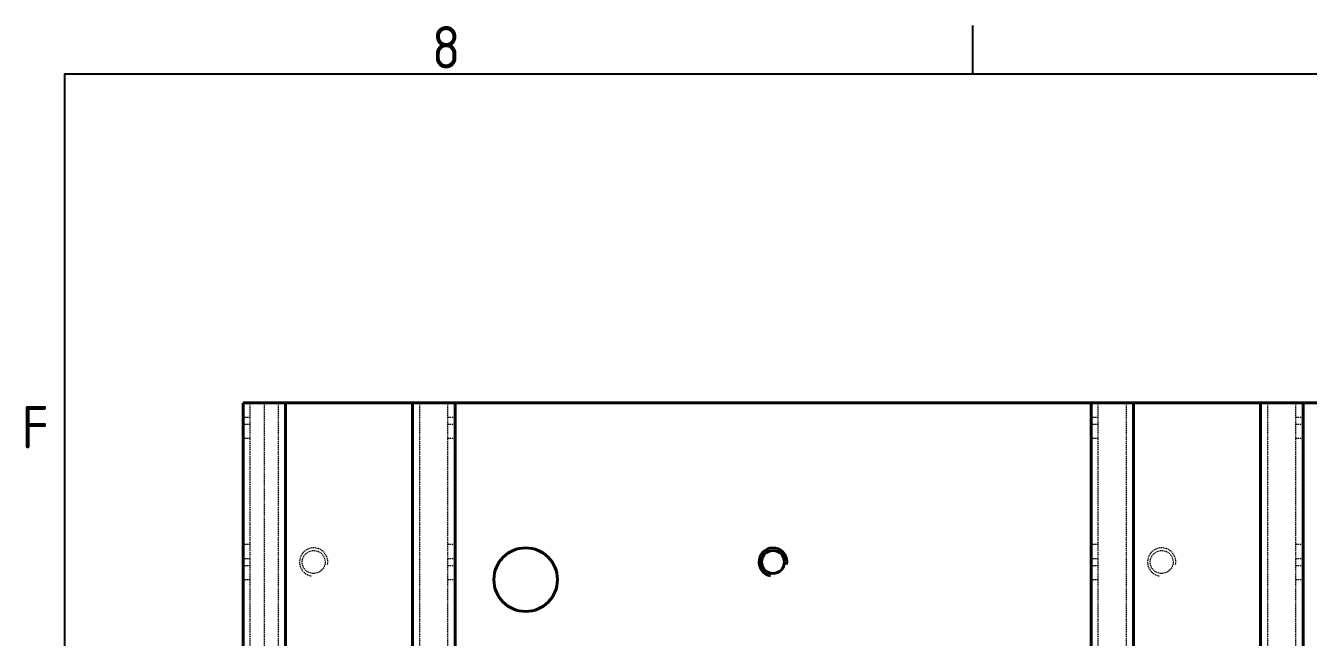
# Model space of a CAD drawing. Header units: inches. Extents: x 6934 to 18973, y 4254 to 7629.
# Drawn here: x 16668.5 to 16850, y 5000.3 to 5086.8 of the extents above; entities that cross this region are included whole.
import ezdxf

# ---------------------------------------------------------------- set-up
doc = ezdxf.new("R2010")
doc.units = ezdxf.units.IN
doc.header["$MEASUREMENT"] = 0
doc.linetypes.add('입력 정류부 ASSY$0$DASHED', pattern=[0.2067, 0.1654, -0.0413])
for name, color, linetype, lineweight, true_color in [('입력 정류부 ASSY$0$가려진 것(ISO)', 2, '입력 정류부 ASSY$0$DASHED', 18, 0xffff00), ('입력 정류부 ASSY$0$가려진 좁은 것(ISO)', 2, '입력 정류부 ASSY$0$DASHED', 18, 0xffff00), ('입력 정류부 ASSY$0$가시적인 것(ISO)', 3, 'Continuous', 40, 0x00ff00), ('입력 정류부 ASSY$0$가시적인 좁은 것(ISO)', 3, 'Continuous', 35, 0x00ff00)]:
    doc.layers.add(name, color=color, linetype=linetype, lineweight=lineweight, true_color=true_color)
doc.layers.add('입력 정류부 ASSY$0$경계(ISO)', color=7, linetype='Continuous', lineweight=25)
doc.styles.add('입력 정류부 ASSY$0$문자 텍스트_PSTEK_POSCO', font='isocp.shx')

# ---------------------------------------------------------------- blocks, each defined once
blk = doc.blocks.new('입력 정류부 ASSY$0$경계 Default Border')
at = {"layer": '입력 정류부 ASSY$0$경계(ISO)'}
blk.add_line((74.25, 410), (74.25, 413.4), dxfattribs=at)
at = {"layer": '입력 정류부 ASSY$0$경계(ISO)', "flags": 128}
blk.add_lwpolyline([(10, 10), (10, 410), (584, 410), (584, 10), (10, 10)], dxfattribs=at)
at = {"layer": '입력 정류부 ASSY$0$경계(ISO)', "color": 2, "true_color": 0xffff00, "char_height": 3, "attachment_point": 7, "style": '입력 정류부 ASSY$0$문자 텍스트_PSTEK_POSCO'}
for s, insert in [('8', (35.958, 410.371)), ('F', (6.933, 383.5))]:
    blk.add_mtext(s, dxfattribs=dict(at, insert=insert))
blk = doc.blocks.new('입력 정류부 ASSY')
at = {"layer": '입력 정류부 ASSY$0$가려진 것(ISO)'}
for p, q in [((46.2, 428.44), (46.2, 773.44)), ((48.2, 773.44), (48.2, 428.44)), ((50.2, 428.44), (50.2, 773.44)), ((70.2, 428.44), (70.2, 773.44)), ((74.2, 428.44), (74.2, 773.44)), ((166.2, 428.44), (166.2, 773.44)), ((170.2, 428.44), (170.2, 773.44)), ((190.2, 428.44), (190.2, 773.44)), ((194.2, 428.44), (194.2, 773.44)), ((45.2, 768.44), (46.2, 768.44)), ((74.2, 768.44), (75.2, 768.44)), ((165.2, 768.44), (166.2, 768.44)), ((194.2, 768.44), (195.2, 768.44)), ((45.2, 753.44), (46.2, 753.44)), ((74.2, 753.44), (75.2, 753.44)), ((165.2, 753.44), (166.2, 753.44)), ((194.2, 753.44), (195.2, 753.44)), ((45.2, 748.44), (46.2, 748.44)), ((74.2, 748.44), (75.2, 748.44)), ((165.2, 748.44), (166.2, 748.44)), ((194.2, 748.44), (195.2, 748.44))]:
    blk.add_line(p, q, dxfattribs=at)
for centre in [(55.2, 750.94), (175.2, 750.94)]:
    blk.add_circle(centre, 1.62, dxfattribs=at)
for centre in [(55.2, 750.94), (175.2, 750.94)]:
    blk.add_arc(centre, 2, 350, 260, dxfattribs=at)
at = {"layer": '입력 정류부 ASSY$0$가려진 좁은 것(ISO)'}
for p, q in [((45.2, 771.44), (46.2, 771.44)), ((74.2, 771.44), (75.2, 771.44)), ((165.2, 771.44), (166.2, 771.44)), ((194.2, 771.44), (195.2, 771.44)), ((45.2, 770.44), (46.2, 770.44)), ((74.2, 770.44), (75.2, 770.44)), ((165.2, 770.44), (166.2, 770.44)), ((194.2, 770.44), (195.2, 770.44)), ((45.2, 751.44), (46.2, 751.44)), ((45.2, 750.44), (46.2, 750.44)), ((74.2, 751.44), (75.2, 751.44)), ((74.2, 750.44), (75.2, 750.44)), ((165.2, 751.44), (166.2, 751.44)), ((165.2, 750.44), (166.2, 750.44)), ((194.2, 751.44), (195.2, 751.44)), ((194.2, 750.44), (195.2, 750.44))]:
    blk.add_line(p, q, dxfattribs=at)
at = {"layer": '입력 정류부 ASSY$0$가시적인 것(ISO)'}
for p, q in [((51.2, 773.44), (45.2, 773.44)), ((45.2, 428.44), (45.2, 773.44)), ((69.2, 773.44), (51.2, 773.44)), ((51.2, 428.44), (51.2, 773.44)), ((75.2, 773.44), (69.2, 773.44)), ((69.2, 428.44), (69.2, 773.44)), ((75.2, 773.44), (165.2, 773.44)), ((75.2, 428.44), (75.2, 773.44)), ((171.2, 773.44), (165.2, 773.44)), ((165.2, 428.44), (165.2, 773.44)), ((189.2, 773.44), (171.2, 773.44)), ((171.2, 428.44), (171.2, 773.44)), ((195.2, 773.44), (189.2, 773.44)), ((189.2, 428.44), (189.2, 773.44)), ((195.2, 773.44), (382.2, 773.44)), ((195.2, 428.44), (195.2, 773.44))]:
    blk.add_line(p, q, dxfattribs=at)
for centre, radius in [((85.2, 748.44), 4.5), ((120.2, 750.94), 1.62)]:
    blk.add_circle(centre, radius, dxfattribs=at)
at = {"layer": '입력 정류부 ASSY$0$가시적인 좁은 것(ISO)'}
blk.add_arc((120.2, 750.94), 2, 350, 260, dxfattribs=at)
at = {"xscale": 2, "yscale": 2, "zscale": 2}
blk.add_blockref('입력 정류부 ASSY$0$경계 Default Border', (0, 0), dxfattribs=at)

msp = doc.modelspace()

# ---------------------------------------------------------------- block references
msp.add_blockref('입력 정류부 ASSY', (16654.075, 4260.012))

doc.saveas('drawing.dxf')
